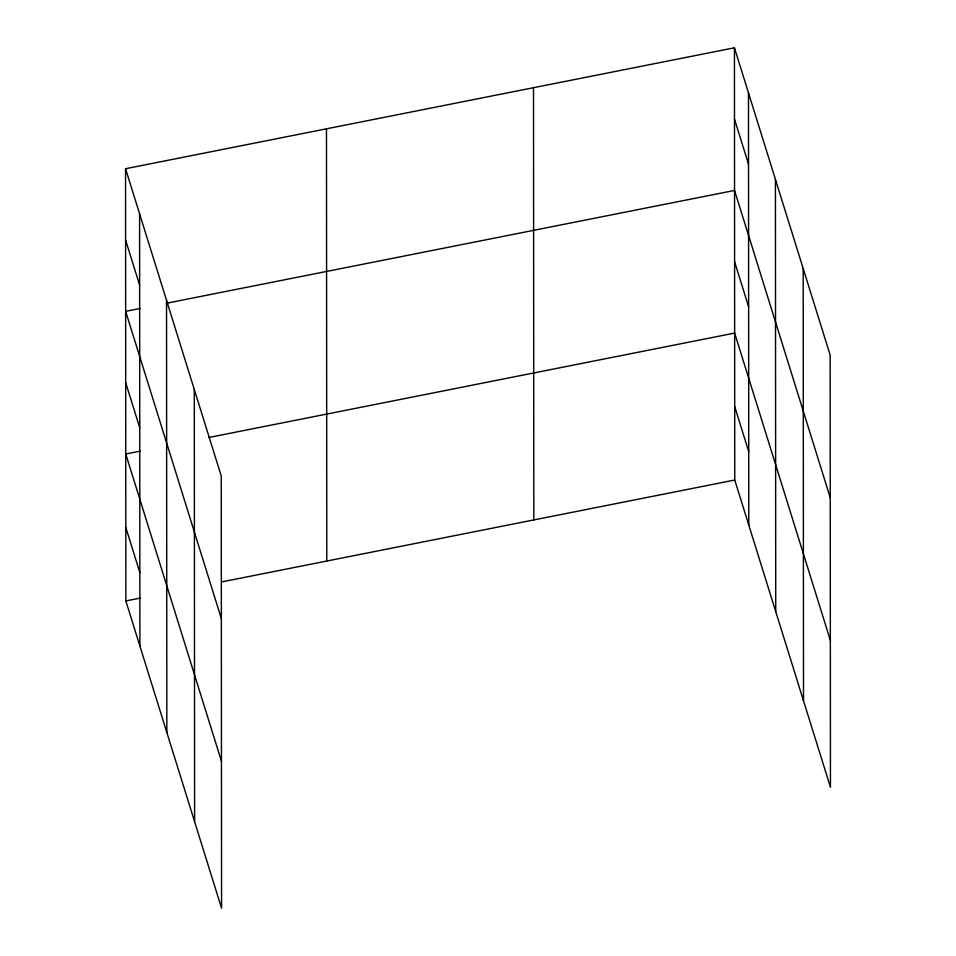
<?xml version="1.0" encoding="UTF-8"?>
<svg xmlns="http://www.w3.org/2000/svg" width="956" height="956" viewBox="0 0 956 956"><rect width="100%" height="100%" fill="white"/><g stroke="black" fill="none" stroke-linecap="round" stroke-linejoin="round"><path stroke-width="1.43" d="M125.547 168.722L221.242 475.969L221.565 908.2L125.857 600.942L125.547 168.722L734.435 47.8L830.143 355.058L830.453 787.278L734.758 480.031L734.435 47.8M140.209 308.465L125.654 311.357L221.35 618.604M166.416 303.255L734.543 190.435L830.238 497.694M140.317 451.101L125.75 453.992L221.457 761.239M208.755 437.501L734.65 333.07L830.346 640.329M125.857 600.942L140.424 598.05M221.959 581.857L734.758 480.031M734.495 119.118L748.524 164.181M734.59 261.753L748.632 306.816M734.698 406.551L748.739 451.602M125.594 240.04L139.636 285.091M125.702 382.675L139.731 427.726M125.81 527.473L139.839 572.525M803.195 268.528L803.506 700.76M775.424 179.381L775.734 611.613M748.476 92.863L748.787 525.083M533.508 87.701L533.818 519.933M326.486 128.809L326.797 561.041M194.295 389.45L194.606 821.67M166.535 300.304L166.846 732.523M139.588 213.774L139.899 646.005"/></g></svg>
